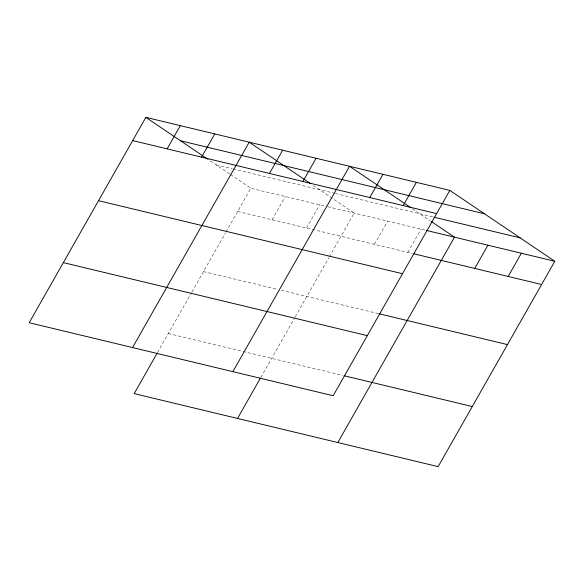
<?xml version="1.0" encoding="UTF-8"?>
<svg xmlns="http://www.w3.org/2000/svg" width="584" height="584" viewBox="0 0 584 584"><rect width="100%" height="100%" fill="white"/><g stroke="black" fill="none" stroke-linecap="round" stroke-linejoin="round"><path stroke-width="0.44" stroke-dasharray="2.92 2.19" d="M157.534 352.488L191.472 292.745M191.917 291.964L225.512 232.826M225.957 232.038L250.835 188.252L326.799 206.502M272.086 219.752L285.284 196.523M306.542 228.023L319.733 204.802M260.88 377.315L294.818 317.572M295.263 316.791L328.858 257.654M329.31 256.865L354.181 213.08L313.593 185.668M374.424 244.331L387.615 221.11M407.858 252.368L421.057 229.14M216.189 164.856L232.089 168.674M232.972 168.893L334.501 193.275M335.377 193.487L433.051 216.956M327.682 206.714L425.451 230.198M237.637 211.474L412.26 253.427M203.495 271.582L277.692 289.409M281.225 290.255L378.118 313.528M168.316 333.508L342.932 375.461M412.413 208.758L430.393 220.898M210.247 160.841L229.746 174.01M230.498 174.521L250.835 188.252"/><path stroke-width="0.88" d="M449.833 190.384L145.861 117.362L29.2 322.726L333.165 395.748L449.833 190.384L554.8 261.274L438.139 466.638L134.167 393.616L157.081 353.284M167.119 148.862L180.31 125.64M201.568 157.14L214.766 133.911M132.546 347.553L249.215 142.189L310.622 183.661M269.458 173.448L282.649 150.219M302.892 181.478L316.083 158.257M232.855 371.65L349.524 166.287L410.932 207.758M237.52 418.443L260.428 378.111M369.767 197.545L382.958 174.317M403.201 205.575L416.392 182.354M337.829 442.541L454.491 237.177L431.145 221.409M474.734 268.428L487.925 245.207M508.168 276.466L521.366 253.237M180.5 140.759L484.472 213.781M132.67 140.583L436.635 213.605M433.927 217.16L520.161 237.878M426.335 230.41L554.8 261.274M414.019 253.843L541.609 284.496M98.528 200.692L402.493 273.714M378.994 313.739L507.459 344.604M63.342 262.625L367.314 335.639M344.691 375.884L472.281 406.53M145.861 117.362L208.013 159.337"/></g></svg>
